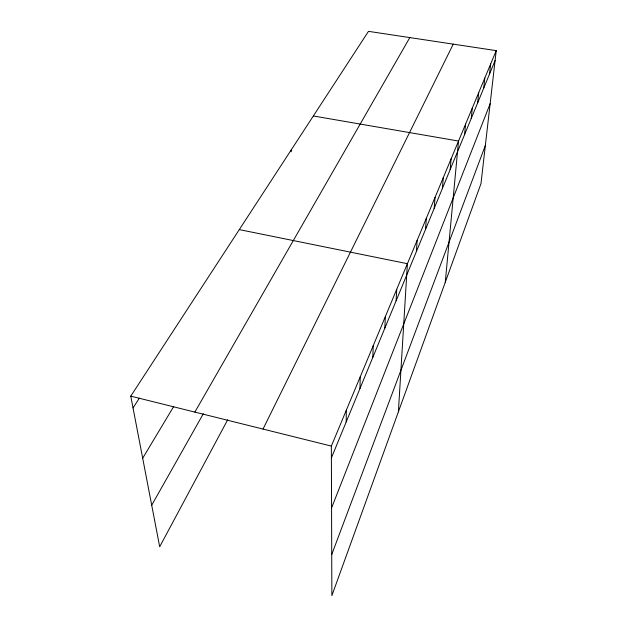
<?xml version="1.0" encoding="UTF-8"?>
<svg xmlns="http://www.w3.org/2000/svg" width="627" height="627" viewBox="0 0 627 627"><rect width="100%" height="100%" fill="white"/><g stroke="black" fill="none" stroke-linecap="round" stroke-linejoin="round"><path stroke-width="0.94" d="M346.19 421.979L346.316 410.199M359.961 388.552L360.235 376.811M372.814 357.351L373.222 345.673M384.837 328.164L385.354 316.564M396.115 300.795L396.726 289.298M398.396 411.806L407.393 263.701L239.295 229.6M416.383 251.599L417.151 240.306M425.529 229.404L426.352 218.227M434.174 208.407L435.052 197.356M442.372 188.523L443.297 177.59M450.147 169.651L451.111 158.843M445.264 282.299L458.533 141.044L313.343 115.971M464.552 134.68L465.587 124.122M471.238 118.44L472.303 108.016M477.617 102.961L478.707 92.655M483.707 88.18L484.812 78.007M489.522 74.057L490.651 64.009M496.231 50.63L480.98 183.609L331.863 595.65L331.354 446.087L496.231 50.63L368.488 31.35L130.769 396.139L159.689 546.775L227.726 419.722M331.722 554.582L485.353 145.464M331.565 507.972L490.142 103.706M331.393 457.89L495.087 60.553M263.019 429.072L453.25 44.141M151.71 505.205L203.336 413.702M194.856 412.096L409.823 37.589M142.69 458.212L173.742 406.429M133.042 407.958L139.312 398.176M130.769 396.139L331.354 446.087M291.194 149.963L291.249 151.765"/></g></svg>
